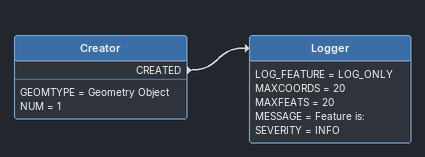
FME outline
Creator
    GEOMTYPE = Geometry Object
    NUM = 1
    CREATED -> Logger
Logger
    LOG_FEATURE = LOG_ONLY
    MAXCOORDS = 20
    MAXFEATS = 20
    MESSAGE = Feature is:
    SEVERITY = INFO
